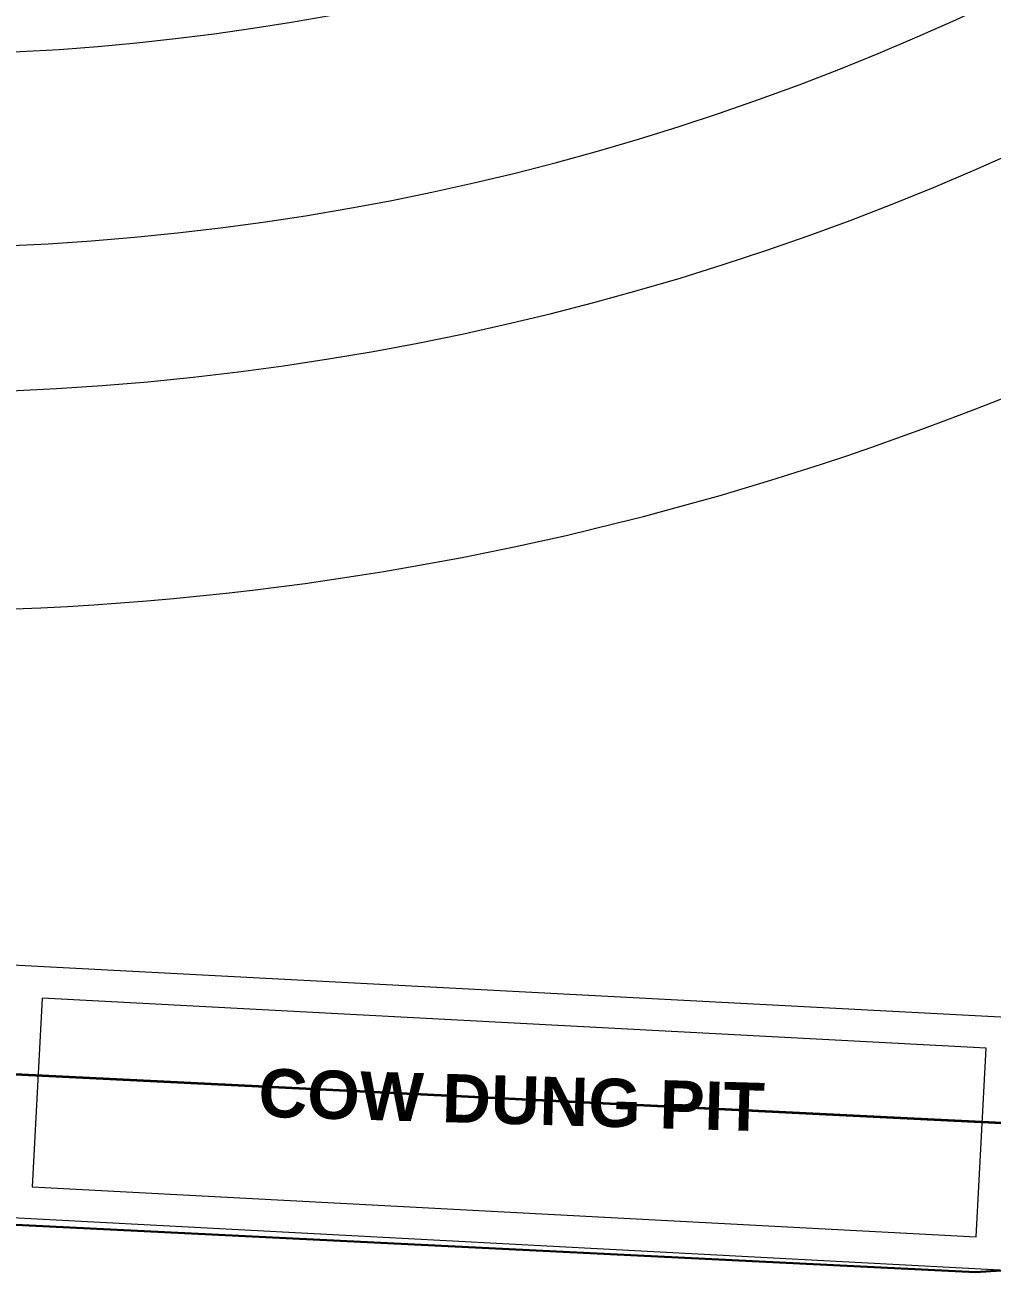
# Model space of a CAD drawing. Header units: metres. Extents: x 251860 to 269438, y 1966787 to 1972367.
# Drawn here: x 253623.044 to 253626.162, y 1969009.766 to 1969013.787 of the extents above; entities that cross this region are included whole.
import ezdxf

# ---------------------------------------------------------------- set-up
doc = ezdxf.new("R2010")
doc.units = ezdxf.units.M
doc.header["$MEASUREMENT"] = 0
doc.layers.add('PDF3_POINTS_line', color=6, linetype='CONTINUOUS')
doc.layers.add('PDF3_Text', color=7, linetype='CONTINUOUS')
doc.layers.add('Wall', color=7, linetype='CONTINUOUS', lineweight=20)
doc.styles.add('PDF Arial Bold', font='arialbd.ttf')

msp = doc.modelspace()

# ---------------------------------------------------------------- linework, layer by layer
at = {"layer": 'PDF3_POINTS_line', "lineweight": 30}
for p, q in [((253626.46646, 1969010.23297, 520.1345), (253618.55234, 1969010.62219, 520.1345)), ((253618.01816, 1969010.16459, 520.1345), (253626.10905, 1969009.76637, 520.1345)), ((253626.10905, 1969009.76637, 520.1345), (253629.22604, 1969009.96521, 520.1345))]:
    msp.add_line(p, q, dxfattribs=at)
at = {"layer": 'Wall', "lineweight": 35, "ltscale": 2}
msp.add_line((253626.46646, 1969010.23297, 520.1345), (253618.55234, 1969010.62219, 520.1345), dxfattribs=at)
at = {"layer": 'Wall', "ltscale": 2, "elevation": 520.1345}
for points in [[(253622.96058, 1969009.94454), (253626.20723, 1969009.77263), (253626.25021, 1969010.58429), (253623.00355, 1969010.7562)], [(253623.06741, 1969010.04062), (253626.11114, 1969009.87946), (253626.14338, 1969010.48821), (253623.09964, 1969010.64937)]]:
    msp.add_lwpolyline(points, close=True, dxfattribs=at)
at = {"layer": 'Wall', "ltscale": 2}
for centre, radius, start, end in [((253622.64985, 1969021.40683, 520.1345), 9.50924, 249.066556, 22.728144), ((253622.64697, 1969021.28558, 520.1345), 7.59451, 248.818779, 11.62241), ((253622.64697, 1969021.28558, 520.1345), 8.21773, 269.370384, 330.885615), ((253622.64697, 1969021.28558, 520.1345), 8.68514, 269.370384, 330.885615)]:
    msp.add_arc(centre, radius, start, end, dxfattribs=at)

# ---------------------------------------------------------------- texts
at = {"layer": 'PDF3_Text', "lineweight": 30, "insert": (253623.79492, 1969010.26478, 520.1345), "char_height": 0.1558044, "width": 3.1027228, "attachment_point": 7, "rotation": 358.35263, "style": 'PDF Arial Bold'}
msp.add_mtext('\\pxt5;COW DUNG PIT', dxfattribs=at)

doc.saveas('drawing.dxf')
